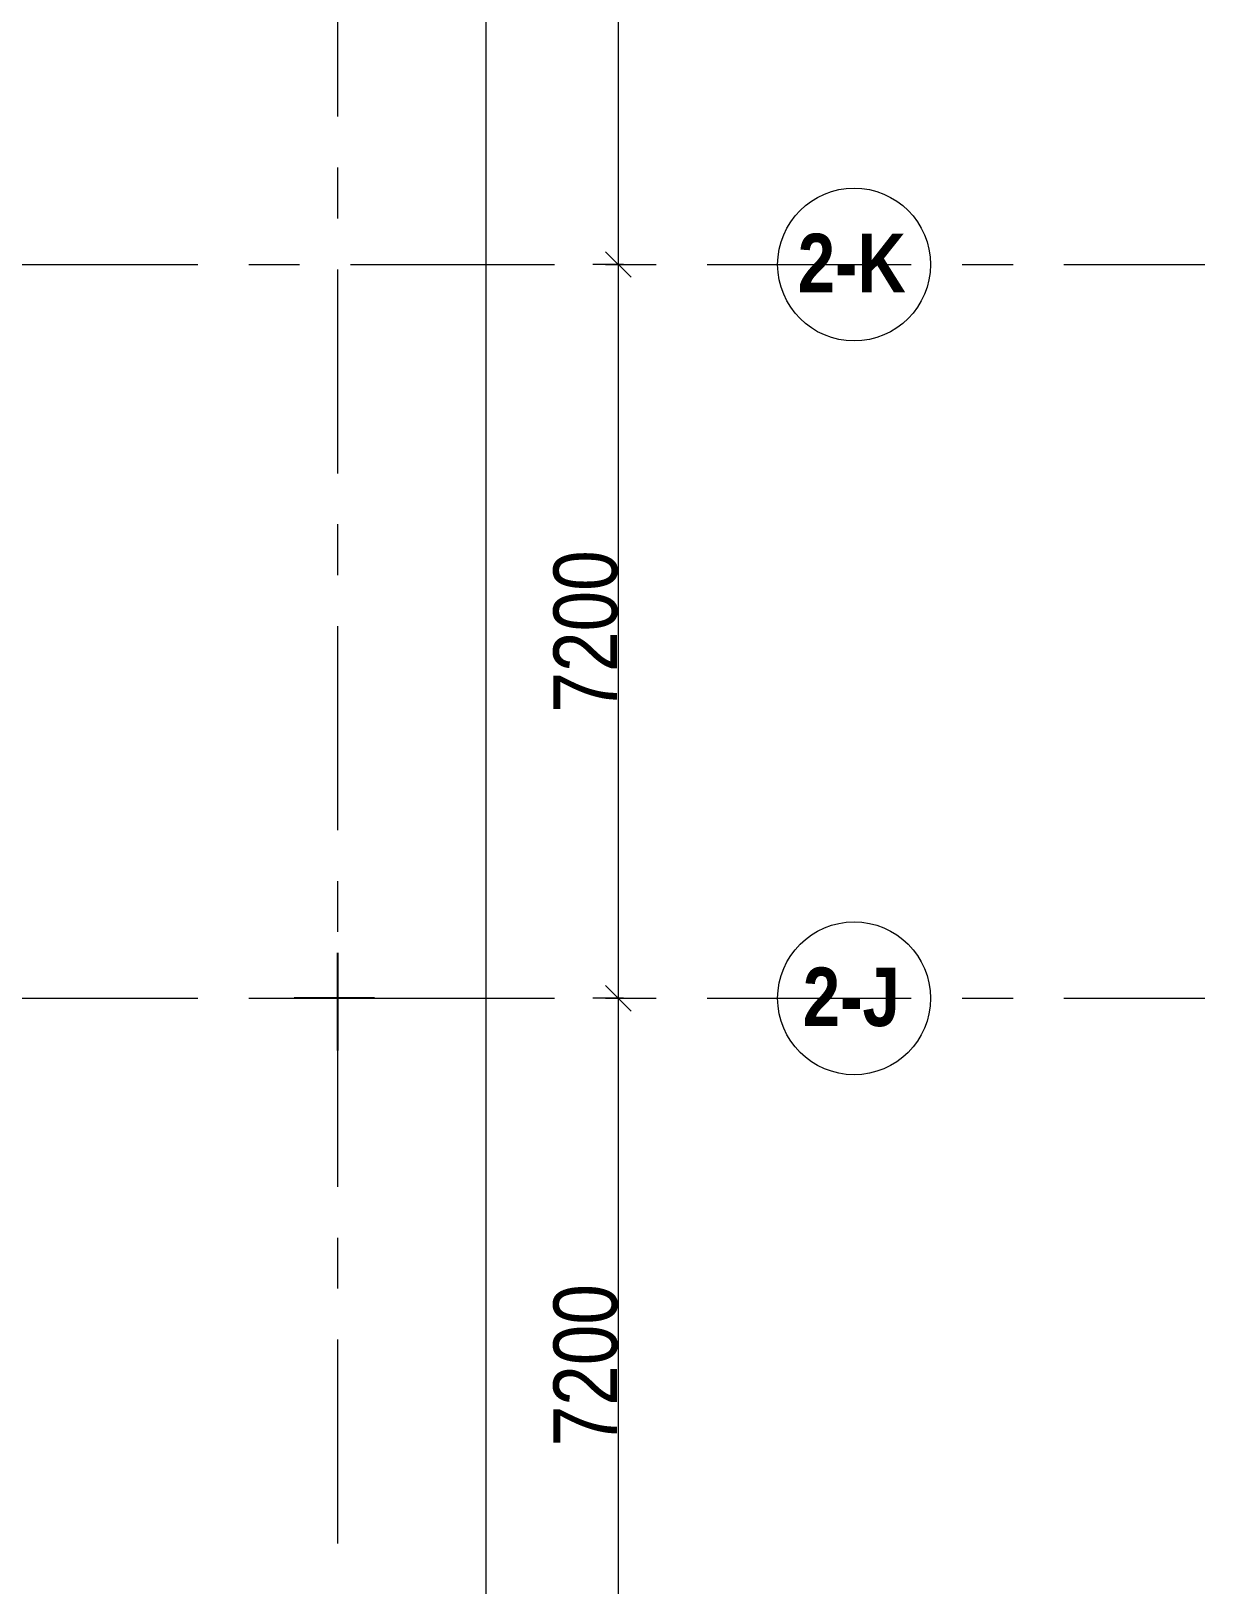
# Model space of a CAD drawing. Header units: millimetres. Extents: x -177800 to -26107, y -132450 to -18386.
# Drawn here: x -37626 to -26107, y -66108 to -50862 of the extents above; entities that cross this region are included whole.
import ezdxf

# ---------------------------------------------------------------- set-up
doc = ezdxf.new("R2010")
doc.units = ezdxf.units.MM
doc.linetypes.add('IDA - Grid Line', pattern=[3500, 2000, -500, 500, -500])
doc.layers.add('A-_ANOT----_D', color=7, linetype='Continuous', lineweight=9)
doc.layers.add('S-_ANOTGRID_E', color=7, linetype='Continuous', lineweight=9)
doc.layers.add('S-_ANOTGRID_E-1', color=9, linetype='IDA - Grid Line', lineweight=9, true_color=0x808080)
doc.styles.add('Arial Narrow', font='ARIALN.TTF', dxfattribs={"height": 625})
doc.styles.add('Arial Narrow_B', font='ARIALNB.TTF', dxfattribs={"height": 575})

# ---------------------------------------------------------------- blocks, each defined once
blk = doc.blocks.new('_Oblique')
at = {"color": 0, "linetype": 'ByBlock', "lineweight": -2}
blk.add_line((-0.5, -0.5), (0.5, 0.5), dxfattribs=at)

msp = doc.modelspace()

# ---------------------------------------------------------------- linework, layer by layer
at = {"layer": 'A-_ANOT----_D'}
for p, q in [((-33163.9, -38502.4), (-33163.9, -118202.4)), ((-31863.9, -45702.4), (-31863.9, -53402.4)), ((-31863.9, -52902.4), (-31863.9, -60602.4)), ((-31812.1, -53152.4), (-32113.9, -53152.4)), ((-31812.1, -53152.4), (-32113.9, -53152.4)), ((-31863.9, -60102.4), (-31863.9, -67802.4)), ((-31812.1, -60352.4), (-32113.9, -60352.4)), ((-31812.1, -60352.4), (-32113.9, -60352.4))]:
    msp.add_line(p, q, dxfattribs=at)
at = {"layer": 'Defpoints'}
for points in [[(-34618.5, -59905.5), (-34618.5, -60865.9)], [(-34255.4, -60352.4), (-35042.8, -60352.4)]]:
    msp.add_lwpolyline(points, dxfattribs=at)
at = {"layer": 'S-_ANOTGRID_E'}
for centre in [(-29549.9, -53152.4), (-29549.9, -60352.4)]:
    msp.add_circle(centre, 750, dxfattribs=at)
at = {"layer": 'S-_ANOTGRID_E-1'}
for p, q in [((-34618.5, -35701.2), (-34618.5, -122559.3)), ((-65990.6, -53152.4), (-26107.5, -53152.4)), ((-65990.6, -60352.4), (-26107.5, -60352.4))]:
    msp.add_line(p, q, dxfattribs=at)

# ---------------------------------------------------------------- block references
at = {"layer": 'A-_ANOT----_D', "xscale": 250, "yscale": 250, "zscale": 250}
for p, rotation in [((-31863.9, -53152.4), 270), ((-31863.9, -53152.4), 90), ((-31863.9, -60352.4), 270), ((-31863.9, -60352.4), 90)]:
    msp.add_blockref('_Oblique', p, dxfattribs=dict(at, rotation=rotation))

# ---------------------------------------------------------------- texts
at = {"layer": 'A-_ANOT----_D', "char_height": 625, "width": 1900.658, "attachment_point": 5, "rotation": 90, "style": 'Arial Narrow'}
for insert in [(-32183, -56752.4), (-32183, -63952.4)]:
    msp.add_mtext('\\A1;7200', dxfattribs=dict(at, insert=insert))
at = {"layer": 'S-_ANOTGRID_E', "style": 'Arial Narrow_B'}
for s, p in [('2-K', (-30102.8, -53425)), ('2-J', (-30052.8, -60625))]:
    msp.add_text(s, height=575, dxfattribs=at).set_placement(p)

doc.saveas('drawing.dxf')
